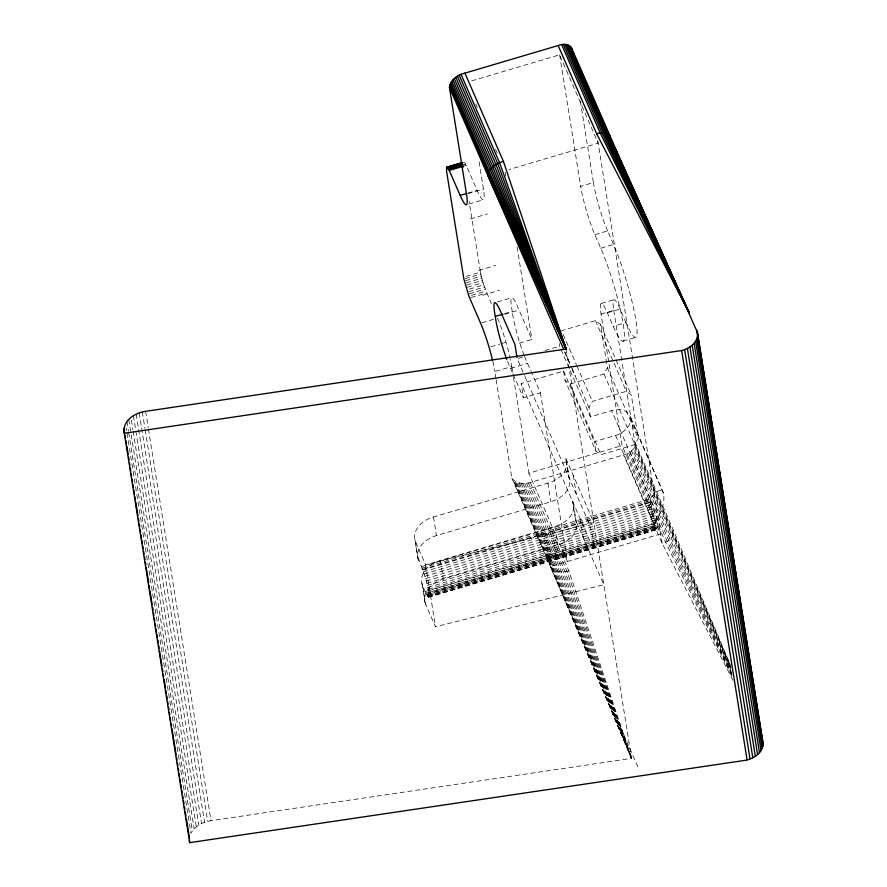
<?xml version="1.0" encoding="UTF-8"?>
<svg xmlns="http://www.w3.org/2000/svg" width="887" height="887" viewBox="0 0 887 887"><rect width="100%" height="100%" fill="white"/><g stroke="black" fill="none" stroke-linecap="round" stroke-linejoin="round"><path stroke-width="0.67" stroke-dasharray="4.43 3.33" d="M415.737 542.19L425.572 564.731L593.88 522.687L565.629 457.914A26.743 18.971 -9.1 0 1 547.9 483.116L433.466 516.988A26.743 18.971 -9.1 0 0 415.737 542.19C415.792 559.497 426.447 573.933 428.399 590.864C430.816 605.422 423.975 589.445 422.678 585.608A26.743 18.971 -9.1 0 1 440.395 560.407L554.841 526.534A26.743 18.971 -9.1 0 0 572.558 501.332L575.53 519.948L603.792 584.71L435.484 626.754L425.649 604.213L422.678 585.608M428.598 597.228L657.478 529.461C658.11 519.194 653.941 508.517 650.16 498.926L611.62 410.592L590.432 416.868L559.597 346.207L559.176 343.557M496.143 379.747L511.877 478.226C516.012 483.87 524.095 484.247 530.315 482.506L623.561 454.898C629.448 453.834 636.589 448.534 634.793 441.837L622.009 361.852M463.391 162.831C464.721 160.813 466.196 165.891 466.85 166.834L477.128 190.383A35.657 4.535 73.5 0 0 483.437 189.131L478.636 159.039M524.55 356.397A33.872 4.302 73.5 0 0 527.565 363.371L540.416 392.819L523.452 397.842L521.179 383.572L563.567 371.021L565.052 380.323L570.075 384.038L603.992 373.992L607.429 367.783L600.499 324.365L595.465 320.65L561.56 330.696L576.417 364.757M590.432 416.868L588.946 407.565L592.383 401.356L626.3 391.311L631.322 395.014L638.263 438.433L634.815 444.653L600.909 454.698L595.876 450.984L565.052 380.323M566.139 349.023L631.544 758.385L210.995 820.686C203.045 821.939 194.929 825.919 190.927 833.192L126.841 432.013M425.239 591.496L654.118 523.729C659.706 514.46 666.314 502.984 663.044 491.897L629.471 414.939M421.281 566.682L650.16 498.926L656.336 492.185L659.096 490.677L661.38 490.578L663.044 491.897M471.651 80.883L559.642 54.839L598.182 143.162L508.872 169.605M462.981 164.982L465.586 164.206M463.591 166.168L466.196 165.403M468.003 193.089L477.128 190.383M467.793 193.765L483.437 189.131M468.89 204.021L483.238 199.775M470.454 218.956L487.406 213.933M608.648 361.552L601.064 314.098A35.657 4.535 73.5 0 1 607.373 312.845L613.283 326.394A56.147 7.14 73.5 0 0 623.228 324.409A56.147 7.14 73.5 0 0 600.798 248.238L594.889 234.689A35.657 4.535 73.5 0 1 580.652 186.325L593.37 182.567L580.375 101.229M594.889 234.689L607.606 230.93L613.516 244.468A56.147 7.14 73.5 0 1 635.946 320.639A56.147 7.14 73.5 0 1 626 322.624L613.283 326.394M478.681 270.435L495.633 265.413M466.107 276.389L480.444 272.143L469.112 201.327M465.187 278.662L480.832 274.028L480.444 272.143M465.642 280.702L481.297 276.068L480.832 274.028M466.174 282.831L481.829 278.196L481.297 276.068M466.762 285.037L482.417 280.403L481.829 278.196M467.405 287.277L483.049 282.643L482.417 280.403M600.798 248.238L613.516 244.468M469.378 289.118L483.725 284.871L492.13 305.76M468.779 291.69L484.435 287.055M469.5 293.785L485.145 289.151M471.518 295.382L485.865 291.136M470.93 297.588L486.575 292.954M482.639 295.249L499.592 290.226M497.474 301.957L511.821 297.71M504.437 313.699L512.254 311.381A33.872 4.302 73.5 0 1 510.934 301.525L510.99 299.507A33.872 4.302 73.5 0 1 519.039 310.04L531.89 339.477L516.234 344.112M504.692 314.286L519.039 310.04M481.896 322.79L493.627 319.309M601.275 303.454L613.992 299.695M490.866 346.728L499.991 344.023M501.299 343.635L507.819 341.706M601.064 314.098L613.782 310.339A35.657 4.535 73.5 0 1 620.091 309.086L626 322.624M607.373 312.845L620.091 309.086M522.51 357.195L517.21 358.758L524.394 375.223M545.028 350.531L559.597 346.207M495.922 378.372L494.824 371.542L511.788 366.519A35.657 4.535 73.5 0 0 510.402 359.29M507.586 361.419A33.872 4.302 73.5 0 0 510.613 368.393L527.565 363.371M622.907 341.173L635.624 337.415M595.876 450.984L594.39 441.682L615.589 435.406A17.829 12.351 -23.6 0 0 630.557 417.988A17.829 12.351 -23.6 0 0 611.62 410.592M540.416 392.819L567.37 561.526L528.829 473.203L622.075 445.596L608.859 362.905M418.708 560.795A26.743 18.971 -9.1 0 1 436.437 535.604L550.871 501.72A26.743 18.971 -9.1 0 0 568.6 476.53L565.629 457.914M421.968 568.179L650.836 500.412M422.478 569.432L651.357 501.676M422.689 569.931L651.568 502.164M423.432 571.893L652.311 504.138M424.186 574.033L653.065 506.277M424.917 576.295L653.797 508.528M425.627 578.612L654.506 510.857M426.292 580.952L655.171 513.185M426.891 583.236L655.77 515.469M425.649 604.213A26.743 18.971 -9.1 0 1 443.367 579.023L557.812 545.139A26.743 18.971 -9.1 0 0 575.53 519.948M427.412 585.42L656.291 517.653M427.844 587.449L656.724 519.682M428.177 589.278L657.056 521.523M428.399 590.864L657.278 523.108M425.96 593.203L654.839 525.448L657.478 529.461M428.72 592.66L657.589 524.893M426.447 594.246L655.327 526.49M426.636 594.656L655.515 526.889M428.92 594.201L657.799 526.434M427.246 595.809L656.125 528.042M429.02 595.454L657.888 527.687M427.789 596.629L657.866 528.63M428.244 597.106L657.733 529.217M530.315 482.506L568.855 570.829L631.544 758.385L550.406 566.549L660.615 533.919L622.075 445.596M568.855 570.829C562.624 572.57 554.552 572.193 550.406 566.549M732.95 680.362L662.101 543.221L623.561 454.898M731.775 676.105L665.549 542.168L627.02 453.845M731.587 674.652L667.19 541.358L628.65 453.035M731.986 674.408L668.709 540.394L630.169 452.071M731.919 673.189L670.073 539.285L631.544 450.962M730.522 669.086L671.259 538.076L632.73 449.753M730.411 667.811L633.695 448.456M600.499 324.365L631.322 395.014M595.465 320.65L626.3 391.311M630.557 417.988L663.953 494.536M607.429 367.783L638.263 438.433M634.793 441.837L673.322 530.16L730.821 666.093M635.147 444.376L730.6 666.093M603.992 373.992L634.815 444.653M634.926 445.729L730.921 667.39M634.438 447.103L730.622 667.423M475.754 103.89L477.406 107.682M495.578 149.315L497.23 153.107M615.589 435.406L654.839 525.448M576.971 366.021L592.383 401.356M564.864 351.984L571.483 367.151M572.026 368.415L575.33 375.988M564.72 352.05L571.328 367.196M571.871 368.449L588.946 407.565M570.075 384.038L600.909 454.698M563.567 371.021L594.39 441.682M524.949 376.487L586.584 517.742C588.824 518.707 600.111 563.134 590.542 542.556L521.179 383.572M510.613 368.393L512.753 373.305M513.285 374.525L523.452 397.842M528.419 482.96L566.959 571.283L631.544 758.385L551.282 567.636L512.741 479.313M526.523 483.26L565.063 571.583L631.544 758.385L552.313 568.622L513.784 480.299M524.66 483.415L563.19 571.738L631.544 758.385L553.51 569.487L514.981 481.164M522.831 483.415L561.36 571.738L631.544 758.385L554.852 570.219L516.312 481.896M521.057 483.26L559.597 571.583L631.544 758.385L556.326 570.818L517.786 482.495M519.372 482.949L557.912 571.272L631.544 758.385M511.877 478.226L637.764 766.745M483.049 282.643L483.725 284.871M597.76 140.501L662.101 543.221C667.978 542.123 675.107 536.912 673.322 530.16M650.16 498.926L654.118 523.729M613.782 310.339L621.798 360.499M559.642 54.839L580.652 186.325M573.335 475.587L576.306 494.192M580.264 519.006L583.236 537.611M566.416 460.286L569.387 478.891M573.346 503.705L576.317 522.31M505.158 172.133L505.801 176.214M517.11 246.963L531.89 339.477M547.9 483.116L550.871 501.72M554.841 526.534L557.812 545.139M511.788 366.519L513.318 376.088M513.529 377.463L528.829 473.203M433.466 516.988L436.437 535.604M440.395 560.407L443.367 579.023M425.572 564.731L435.484 626.754M414.95 539.817L417.921 558.422M421.89 583.236L424.862 601.841M145.59 411.324L148.207 427.7M148.428 429.064L210.995 820.686M142.319 411.967L144.936 428.343M145.158 429.707L207.724 821.34M139.17 412.932L204.564 822.293M136.177 414.185L201.571 823.546M133.405 415.704L198.81 825.065M131.343 420.194L132.873 429.74M133.094 431.104L196.315 826.828M128.737 419.429L194.142 828.802M126.93 421.569L128.46 431.115M128.682 432.479L192.335 830.931M126.187 427.922L126.619 430.65M463.48 165.936L463.701 167.455M607.606 230.93A35.657 4.535 73.5 0 1 593.37 182.567M492.773 361.286A35.657 4.535 73.5 0 1 494.824 371.542M497.54 318.156A35.657 4.535 73.5 0 1 510.191 358.304M524.15 355.377A33.872 4.302 73.5 0 1 515.502 327.791L514.382 323.101A33.872 4.302 73.5 0 1 512.254 311.381"/><path stroke-width="1.33" d="M464.91 73.144L558.156 45.536L596.696 133.859C600.898 132.196 606.752 131.841 609.835 135.766L697.437 332.414L762.842 741.776C764.417 752.309 753.196 759.35 744.027 760.514L189.707 842.65L123.936 430.949C123.825 419.662 135.6 412.721 145.59 411.324L566.139 349.023L503.45 161.467L464.91 73.144C457.836 74.674 450.374 79.786 449.443 87.458L466.484 194.142A35.657 4.535 73.5 0 1 460.176 195.406L449.243 170.415L446.848 167.155L446.527 170.958L463.879 279.05L468.913 296.147L480.588 323.178A35.657 4.535 73.5 0 1 492.529 360.255M123.936 430.949L124.302 433.288L681.682 350.531C689.798 348.602 698.989 341.728 697.437 332.414M558.156 45.536C562.879 43.396 570.829 43.729 572.27 49.772M503.45 161.467C496.398 163.02 488.892 168.098 487.983 175.781L566.139 349.023L499.569 162.643L461.029 74.32M446.848 167.155L461.196 162.909M446.593 167.355L462.249 162.731M446.438 167.854L462.094 163.219M447.591 167.621L461.939 163.374M448.079 168.286L462.426 164.04M448.634 169.229L462.981 164.982M449.243 170.415L462.282 166.556M460.176 195.406L466.695 193.477M506.787 359.346A33.872 4.302 73.5 0 1 495.301 316.404L503.129 314.087M609.835 135.766L610.899 139.392M596.696 133.859L689.055 312.634L608.97 134.802L570.43 46.479M630.158 182.079L689.055 312.634L600.155 132.862L561.626 44.538M569.354 45.669L607.883 133.992L689.055 312.634L601.896 132.673L563.356 44.35M568.068 45.037L606.608 133.36L689.055 312.634L603.57 132.695L565.03 44.372M689.055 312.634L605.156 132.928L566.616 44.605M611.465 140.656L618.261 155.713M619.392 158.23L622.796 165.758M623.927 168.264L629.016 179.562M459.167 75.162L497.707 163.485L566.139 349.023L449.665 85.939M457.393 76.171L495.933 164.494L566.139 349.023L450.13 84.409M571.295 47.443L610.444 136.875M572.359 51.069L574.011 54.861M575.109 57.378L577.315 62.434M578.967 66.215L580.065 68.742M581.173 71.259L582.814 75.051M583.923 77.568L585.575 81.36M586.673 83.877L591.629 95.231M592.727 97.758L594.379 101.539M595.487 104.067L598.78 111.64M599.889 114.157L601.541 117.949M602.639 120.466L607.595 131.83M608.693 134.347L610.345 138.139M455.741 77.313L494.281 165.636L566.139 349.023L450.84 82.879M454.233 78.577L492.773 166.9L566.139 349.023L490.3 169.705L451.76 81.382M452.902 79.941L491.442 168.264L566.139 349.023M449.443 87.458L563.755 349.445M189.33 840.322L189.707 842.65M697.67 334.621L763.064 743.982M696.761 330.297L704.389 378.05M704.832 380.778L705.265 383.517M705.697 386.244L707.881 399.882M708.314 402.62L708.757 405.348M709.19 408.075L717.694 461.295M718.126 464.023L718.559 466.75M719.002 469.478L722.051 488.582M722.484 491.309L730.112 539.074M730.555 541.802L730.988 544.529M731.42 547.257L731.864 549.984M732.296 552.712L732.729 555.45M733.172 558.178L736.221 577.282M736.653 580.009L744.293 627.763M744.725 630.491L745.158 633.229M745.59 635.957L746.034 638.684M746.466 641.412L756.711 705.542M757.154 708.281L758.463 716.463M758.895 719.191L759.327 721.918M759.771 724.646L760.203 727.384M760.636 730.112L762.166 739.658M697.437 336.86L762.842 746.222M696.75 339.089L762.155 748.451M695.63 341.251L761.035 750.613M694.1 343.302L759.505 752.675M692.193 345.209L757.587 754.571M689.942 346.917L755.336 756.278M687.403 348.391L752.797 757.764M684.62 349.611L750.025 758.973M681.682 350.531L747.076 759.893M517.01 357.461L514.937 344.5L502.086 315.051A33.872 4.302 73.5 0 0 495.301 316.404M124.014 428.565L124.668 432.656M125.1 435.384L125.544 438.123M125.976 440.85L126.409 443.578M126.852 446.305L128.16 454.488M128.593 457.226L129.025 459.954M129.458 462.681L129.901 465.409M130.334 468.136L130.766 470.864M131.209 473.591L131.642 476.33M132.074 479.058L132.518 481.785M132.95 484.513L133.383 487.24M133.826 489.968L134.48 494.07M134.913 496.798L135.345 499.525M135.789 502.253L137.962 515.901M138.405 518.629L138.838 521.356M139.27 524.084L139.714 526.811M140.146 529.539L140.578 532.278M141.022 535.005L141.454 537.733M141.887 540.46L142.33 543.188M142.763 545.915L143.195 548.643M143.639 551.381L144.071 554.109M144.503 556.836L144.947 559.564M145.379 562.291L145.812 565.019M146.244 567.747L148.65 582.759M149.083 585.487L149.515 588.214M149.958 590.953L152.132 604.59M152.575 607.318L153.007 610.056M153.44 612.784L153.883 615.511M154.316 618.239L154.748 620.967M155.192 623.694L155.624 626.422M156.057 629.16L156.5 631.888M156.932 634.615L157.365 637.343M157.808 640.07L158.241 642.798M158.673 645.525L159.117 648.264M159.549 650.991L161.944 666.004M162.388 668.731L162.82 671.459M163.252 674.187L163.685 676.914M164.128 679.642L165.437 687.835M165.869 690.563L166.301 693.29M166.745 696.018L167.177 698.745M167.61 701.473L168.053 704.211M168.486 706.939L168.918 709.667M169.362 712.394L169.794 715.122M170.226 717.849L170.67 720.577M171.102 723.315L171.535 726.043M171.978 728.77L176.114 754.693M176.557 757.42L176.99 760.148M177.422 762.887L177.866 765.614M178.298 768.342L178.73 771.069M179.174 773.797L179.606 776.524M180.039 779.252L180.482 781.99M180.915 784.718L181.347 787.445M181.78 790.173L182.223 792.9M182.655 795.628L183.088 798.355M183.531 801.094L183.964 803.822M184.396 806.549L184.84 809.277M185.272 812.004L185.926 816.095M186.359 818.834L189.419 837.938"/></g></svg>
